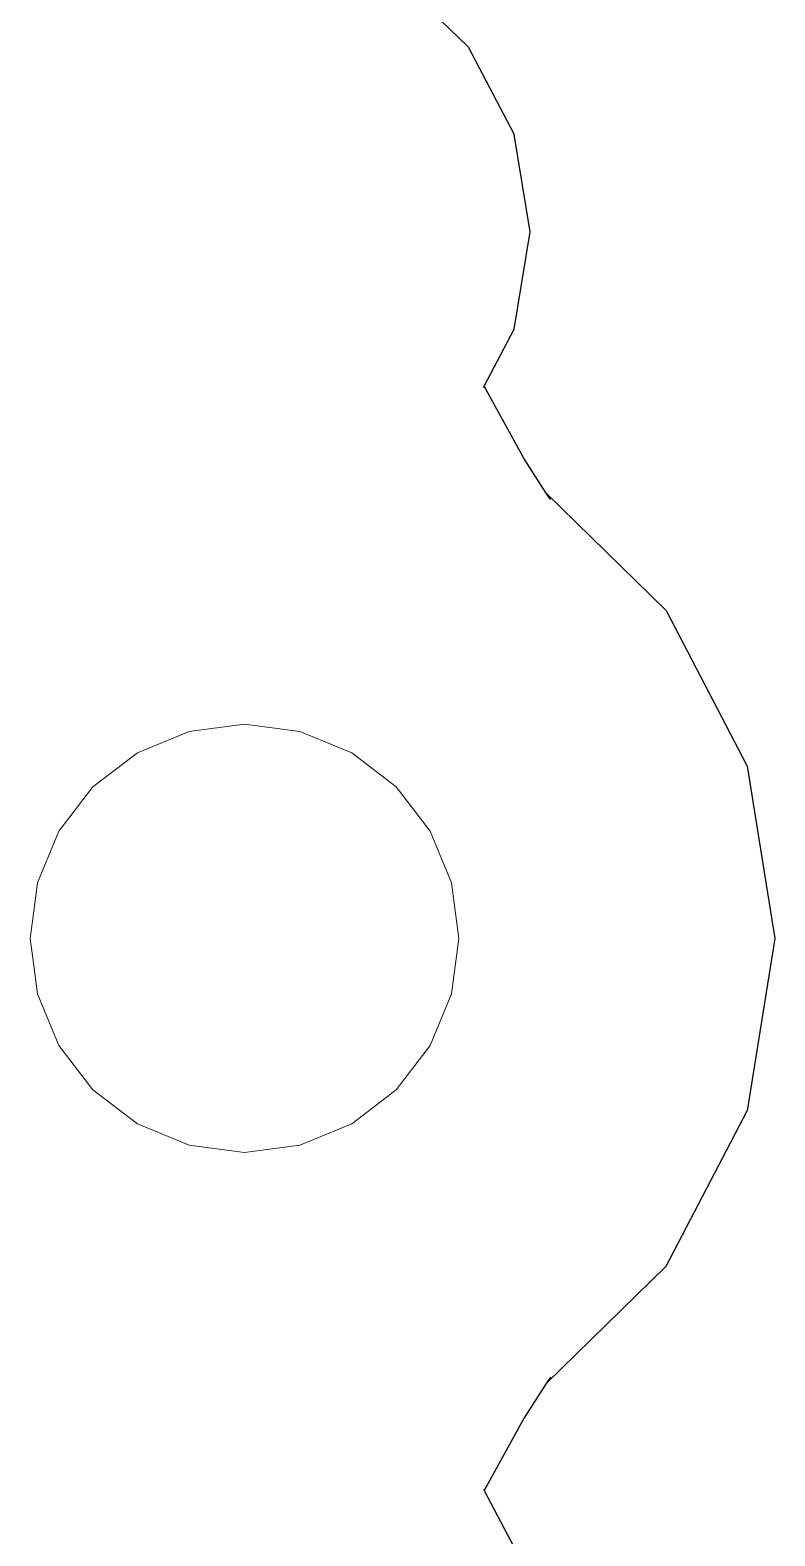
# Model space of a CAD drawing. Header units: millimetres. Extents: x 2562 to 7288, y 778 to 5635.
# Drawn here: x 5993.51 to 6003.93, y 1609.27 to 1630.37 of the extents above; entities that cross this region are included whole.
import ezdxf

# ---------------------------------------------------------------- set-up
doc = ezdxf.new("R2010")
doc.units = ezdxf.units.MM
doc.layers.add('0-gnl-gor3', color=252, linetype='Continuous')
doc.layers.add('2-tef-sabit', color=251, linetype='Continuous')

# ---------------------------------------------------------------- blocks, each defined once
blk = doc.blocks.new('BEER FONT')
for p, q in [((0, 170.95), (-24.14, 167.05)), ((24.14, 167.05), (0, 170.95)), ((-45.91, 155.73), (-24.14, 167.05)), ((45.91, 155.73), (24.14, 167.05)), ((-62.35, 138.95), (-45.91, 155.73)), ((62.35, 138.95), (45.91, 155.73)), ((-61.46, 139.53), (-62.35, 138.95)), ((61.46, 139.53), (62.35, 138.95)), ((-62.35, 138.95), (-67.15, 135.85)), ((62.35, 138.95), (67.15, 135.85)), ((-67.15, 135.85), (-77.36, 130.27)), ((67.15, 135.85), (77.36, 130.27)), ((85.32, 134.45), (98.95, 136.68)), ((98.95, 136.68), (112.58, 134.45)), ((-77.36, 130.27), (-85.32, 134.45)), ((77.36, 130.27), (85.32, 134.45)), ((124.88, 128), (112.58, 134.45)), ((-77.15, 130.16), (-77.36, 130.27)), ((77.15, 130.16), (77.36, 130.27)), ((129.69, 123.04), (124.88, 128))]:
    blk.add_line(p, q)
at = {"color": 54, "lineweight": 9}
for p, q in [((-7.76, 125.69), (0, 126.72)), ((0, 126.72), (7.76, 125.69)), ((-15, 122.7), (-7.76, 125.69)), ((7.76, 125.69), (15, 122.7)), ((-21.21, 117.93), (-15, 122.7)), ((15, 122.7), (21.21, 117.93)), ((-25.98, 111.72), (-21.21, 117.93)), ((21.21, 117.93), (25.98, 111.72)), ((-28.98, 104.48), (-25.98, 111.72)), ((25.98, 111.72), (28.98, 104.48)), ((-30, 96.72), (-28.98, 104.48)), ((28.98, 104.48), (30, 96.72)), ((-28.98, 88.95), (-30, 96.72)), ((30, 96.72), (28.98, 88.95)), ((-25.98, 81.72), (-28.98, 88.95)), ((28.98, 88.95), (25.98, 81.72)), ((-21.21, 75.5), (-25.98, 81.72)), ((25.98, 81.72), (21.21, 75.5)), ((-15, 70.73), (-21.21, 75.5)), ((21.21, 75.5), (15, 70.73)), ((-7.76, 67.74), (-15, 70.73)), ((15, 70.73), (7.76, 67.74)), ((-3.49, 67.18), (-7.76, 67.74)), ((7.76, 67.74), (3.49, 67.18)), ((0, 66.72), (-3.49, 67.18)), ((3.49, 67.18), (0, 66.72))]:
    blk.add_line(p, q, dxfattribs=at)
blk = doc.blocks.new('DELIUNIT')
at = {"layer": '0-gnl-gor3', "xscale": -0.1, "yscale": 0.1, "zscale": 0.1}
blk.add_blockref('BEER FONT', (-172.042, 102.986), dxfattribs=at)
blk.add_blockref('BEER FONT', (-172.042, 102.986), dxfattribs=at)

msp = doc.modelspace()

# ---------------------------------------------------------------- block references
at = {"layer": '2-tef-sabit', "rotation": 270}
msp.add_blockref('DELIUNIT', (5883.854, 1445.602), dxfattribs=at)

doc.saveas('drawing.dxf')
